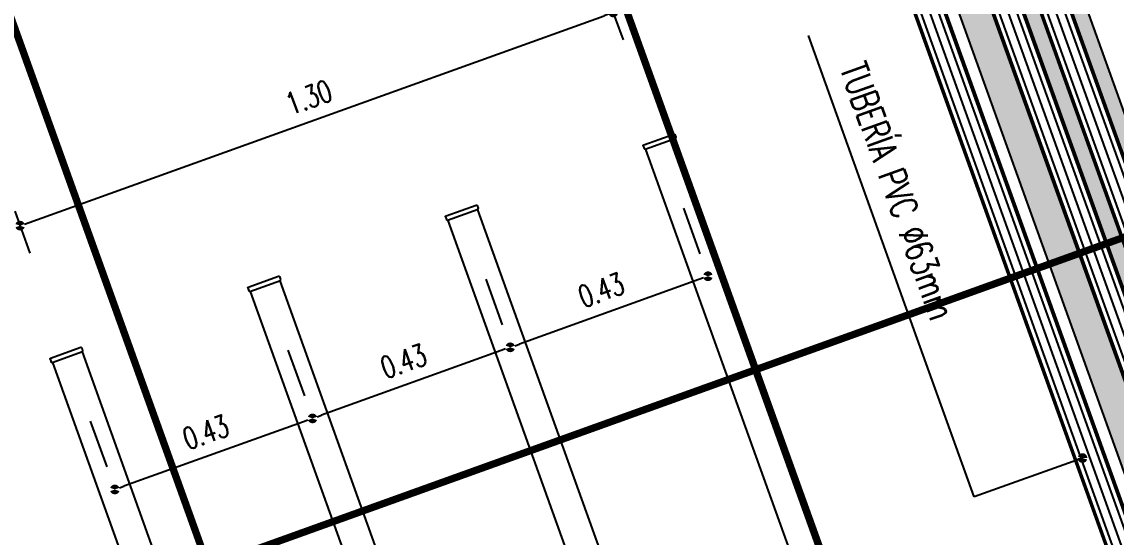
# Model space of a CAD drawing. Header units: millimetres. Extents: x 646993 to 648849, y 9708034 to 9709424.
# Drawn here: x 648235.957 to 648238.211, y 9709070.648 to 9709071.709 of the extents above; entities that cross this region are included whole.
import ezdxf

# ---------------------------------------------------------------- set-up
doc = ezdxf.new("R2010")
doc.units = ezdxf.units.MM
doc.header["$LTSCALE"] = 5
doc.header["$XCLIPFRAME"] = 2
doc.set_wipeout_variables(frame=1)
doc.linetypes.add('DOT', pattern=[6.35, 0, -6.35])
doc.linetypes.add('SLD-Centro', pattern=[19.05, 15.24, -1.27, 1.27, -1.27])
doc.layers.get('Defpoints').update_dxf_attribs({"color": 253})
for name, color, linetype in [('01-Dimensiones', 142, 'Continuous'), ('01-TEXTOS', 4, 'Continuous'), ('EB-Corte', 7, 'Continuous'), ('EB-tuberia', 240, 'Continuous')]:
    doc.layers.add(name, color=color, linetype=linetype)
doc.layers.add('01-HATCH', color=56, linetype='Continuous', lineweight=5)
doc.layers.add('MD_Visible', color=7, linetype='Continuous', lineweight=25)
doc.styles.add('Tex25', font='romans.shx', dxfattribs={"width": 0.8, "height": 0.055})
doc.styles.add('Tex40', font='romans.shx', dxfattribs={"width": 0.7, "height": 0.045})
doc.dimstyles.new('1_25', dxfattribs={"dimtxt": 0.055, "dimasz": 0.02, "dimexe": 0.015, "dimexo": 0, "dimgap": 0.0375, "dimtad": 1, "dimtoh": 1, "dimzin": 1, "dimdsep": 46, "dimtxsty": 'Tex40', "dimblk": 'DOT', "dimcen": 0, "dimdle": 0.0375, "dimclrd": 256, "dimclre": 256, "dimclrt": 4, "dimadec": 0, "dimazin": 1, "dimtfac": 1, "dimtix": 1, "dimtmove": 1, "dimatfit": 0, "dimldrblk": 'DOTSMALL', "dimfxl": 0.0015, "dimtfill": 1, "dimtolj": 1, "dimtzin": 0, "dimlwd": -1, "dimlwe": -1, "dimarcsym": 0})
doc.dimstyles.new('1_40', dxfattribs={"dimtxt": 0.055, "dimasz": 0.02, "dimexe": 0.06, "dimexo": 0, "dimgap": 0.025, "dimtad": 1, "dimzin": 1, "dimdsep": 46, "dimtxsty": 'Tex25', "dimblk": 'DOT', "dimcen": 0, "dimdle": 0.04, "dimclrd": 256, "dimclre": 256, "dimclrt": 7, "dimadec": 0, "dimazin": 0, "dimtfac": 1, "dimtix": 1, "dimtmove": 1, "dimatfit": 3, "dimldrblk": 'DOT', "dimfxl": 1, "dimtfill": 1, "dimtolj": 1, "dimtzin": 0, "dimlwd": -1, "dimlwe": -1, "dimarcsym": 0})
picture_1 = doc.add_image_def('image1.jpg', size_in_pixel=(1920, 925))
picture_2 = doc.add_image_def('image2.ecw', size_in_pixel=(12715, 11262))

# ---------------------------------------------------------------- blocks, each defined once
blk = doc.blocks.new('RB')
at = {"layer": 'MD_Visible'}
for p, q in [((-1.0425, 0.7245), (-1.0425, 0.7905)), ((-1.041, 0.792), (-1.035, 0.792)), ((-1.0325, 0.791), (-1.0335, 0.7916)), ((-1.0325, 0.791), (-1.0325, 0.724)), ((-1.0325, 0.79), (-0.0385, 0.79)), ((-1.041, 0.723), (-1.035, 0.723)), ((-1.0325, 0.724), (-1.0335, 0.7234)), ((-1.0325, 0.725), (-0.0385, 0.725)), ((-1.0425, 0.2916), (-1.0425, 0.3576)), ((-1.041, 0.3591), (-1.035, 0.3591)), ((-1.0325, 0.3581), (-1.0335, 0.3587)), ((-1.0325, 0.3581), (-1.0325, 0.2911)), ((-1.0325, 0.3571), (-0.0385, 0.3571)), ((-1.041, 0.2901), (-1.035, 0.2901)), ((-1.0325, 0.2911), (-1.0335, 0.2905)), ((-1.0325, 0.2921), (-0.0385, 0.2921)), ((-1.0425, -0.1412), (-1.0425, -0.0752)), ((-1.041, -0.0737), (-1.035, -0.0737)), ((-1.0325, -0.0747), (-1.0335, -0.0741)), ((-1.0325, -0.0747), (-1.0325, -0.1417)), ((-1.0325, -0.0757), (-0.0385, -0.0757)), ((-1.041, -0.1427), (-1.035, -0.1427)), ((-1.0325, -0.1417), (-1.0335, -0.1423)), ((-1.0325, -0.1407), (-0.0385, -0.1407)), ((-1.0425, -0.5741), (-1.0425, -0.5081)), ((-1.041, -0.5066), (-1.035, -0.5066)), ((-1.0325, -0.5076), (-1.0335, -0.507)), ((-1.0325, -0.5076), (-1.0325, -0.5746)), ((-1.0325, -0.5086), (-0.0385, -0.5086)), ((-1.041, -0.5756), (-1.035, -0.5756)), ((-1.0325, -0.5746), (-1.0335, -0.5752)), ((-1.0325, -0.5736), (-0.0385, -0.5736))]:
    blk.add_line(p, q, dxfattribs=at)
at = {"layer": 'MD_Visible', "extrusion": (0, 0, -1)}
for centre, radius, start, end in [((1.041, 0.7905), 0.0015, 0, 90), ((1.035, 0.789), 0.003, 90, 120), ((1.041, 0.7245), 0.0015, 270, 0), ((1.035, 0.726), 0.003, 240, 270), ((1.041, 0.3576), 0.0015, 0, 90), ((1.035, 0.3561), 0.003, 90, 120), ((1.041, 0.2916), 0.0015, 270, 0), ((1.035, 0.2931), 0.003, 240, 270), ((1.041, -0.0752), 0.0015, 0, 90), ((1.035, -0.0767), 0.003, 90, 120), ((1.041, -0.1412), 0.0015, 270, 0), ((1.035, -0.1397), 0.003, 240, 270), ((1.041, -0.5081), 0.0015, 0, 90), ((1.035, -0.5096), 0.003, 90, 120), ((1.041, -0.5741), 0.0015, 270, 0), ((1.035, -0.5726), 0.003, 240, 270)]:
    blk.add_arc(centre, radius, start, end, dxfattribs=at)
blk = doc.blocks.new('*U47')
blk.add_wipeout([(0, 0.1104), (15.6713, 0.1104), (15.6713, 0), (0, 0)])
blk.add_wipeout([(0, 0.1104), (15.6713, 0.1104), (15.6713, 0), (0, 0)])
blk.add_wipeout([(0, 0), (0, 0.1104), (15.6713, 0.1104), (15.6713, 0)])
at = {"layer": 'EB-tuberia', "color": 8, "ltscale": 0.01}
for p, q in [((15.6713, 0.1038), (0, 0.1038)), ((15.6713, 0.0854), (0, 0.0855)), ((15.6713, 0.0552), (0, 0.0552)), ((15.6713, 0.025), (0, 0.025)), ((15.6713, 0.0066), (0, 0.0066))]:
    blk.add_line(p, q, dxfattribs=at)
at = {"layer": 'EB-tuberia', "color": 240, "ltscale": 0.01}
blk.add_lwpolyline([(0, 0), (15.6713, 0), (15.6713, 0.1104), (0, 0.1104)], close=True, dxfattribs=at)
blk = doc.blocks.new('*U71')
blk.add_wipeout([(0, 0.1104), (8.8319, 0.1104), (8.8319, 0), (0, 0)])
blk.add_wipeout([(0, 0.1104), (8.8319, 0.1104), (8.8319, 0), (0, 0)])
blk.add_wipeout([(0, 0), (0, 0.1104), (8.8319, 0.1104), (8.8319, 0)])
at = {"layer": 'EB-tuberia', "color": 8, "ltscale": 0.01}
for p, q in [((8.8319, 0.1038), (0, 0.1038)), ((8.8319, 0.0854), (0, 0.0855)), ((8.8319, 0.0552), (0, 0.0552)), ((8.8319, 0.025), (0, 0.025)), ((8.8319, 0.0066), (0, 0.0066))]:
    blk.add_line(p, q, dxfattribs=at)
at = {"layer": 'EB-tuberia', "color": 240, "ltscale": 0.01}
blk.add_lwpolyline([(0, 0), (8.8319, 0), (8.8319, 0.1104), (0, 0.1104)], close=True, dxfattribs=at)
blk = doc.blocks.new('*U70')
blk.add_wipeout([(0, 0.1104), (15.1228, 0.1104), (15.1228, 0), (0, 0)])
blk.add_wipeout([(0, 0.1104), (15.1228, 0.1104), (15.1228, 0), (0, 0)])
blk.add_wipeout([(0, 0), (0, 0.1104), (15.1228, 0.1104), (15.1228, 0)])
at = {"layer": 'EB-tuberia', "color": 8, "ltscale": 0.01}
for p, q in [((15.1228, 0.1038), (0, 0.1038)), ((15.1228, 0.0854), (0, 0.0855)), ((15.1228, 0.0552), (0, 0.0552)), ((15.1228, 0.025), (0, 0.025)), ((15.1228, 0.0066), (0, 0.0066))]:
    blk.add_line(p, q, dxfattribs=at)
at = {"layer": 'EB-tuberia', "color": 240, "ltscale": 0.01}
blk.add_lwpolyline([(0, 0), (15.1228, 0), (15.1228, 0.1104), (0, 0.1104)], close=True, dxfattribs=at)
blk = doc.blocks.new('_Dot')
at = {"color": 0, "linetype": 'ByBlock', "lineweight": -2}
blk.add_line((-0.5, 0), (-1, 0), dxfattribs=at)
at = {"color": 0, "linetype": 'ByBlock', "const_width": 0.5}
blk.add_lwpolyline([(-0.25, 0, 1), (0.25, 0, 1)], format="xyb", close=True, dxfattribs=at)
blk = doc.blocks.new('*U64')
at = {"layer": 'EB-Corte', "color": 251, "linetype": 'SLD-Centro', "ltscale": 0.035, "true_color": 0x636466, "const_width": 0.015}
blk.add_lwpolyline([(-9.9187, 0), (0.561, 0)], dxfattribs=at)
blk = doc.blocks.new('*U65')
at = {"layer": 'EB-Corte', "color": 251, "linetype": 'SLD-Centro', "ltscale": 0.035, "true_color": 0x636466, "const_width": 0.015}
blk.add_lwpolyline([(-9.8942, 0), (0.561, 0)], dxfattribs=at)
blk = doc.blocks.new('*U67')
at = {"layer": 'EB-Corte', "color": 251, "linetype": 'SLD-Centro', "ltscale": 0.035, "true_color": 0x636466, "const_width": 0.015}
blk.add_lwpolyline([(-1.9955, 0), (0.561, 0)], dxfattribs=at)
blk = doc.blocks.new('*U68')
at = {"layer": 'EB-Corte', "color": 251, "linetype": 'SLD-Centro', "ltscale": 0.035, "true_color": 0x636466, "const_width": 0.015}
blk.add_lwpolyline([(-5.5593, 0), (0.561, 0)], dxfattribs=at)
blk = doc.blocks.new('*D134')
at = {"layer": '01-Dimensiones', "linetype": 'DOT', "ltscale": 0.006, "transparency": 16777216}
for p, q in [((8.2898, 7.4707), (8.4991, 7.4707)), ((8.2898, 7.0378), (8.4991, 7.0378))]:
    blk.add_line(p, q, dxfattribs=at)
at = {"layer": '01-Dimensiones', "ltscale": 0.006, "transparency": 16777216}
blk.add_line((8.4391, 7.4507), (8.4391, 7.0578), dxfattribs=at)
at = {"layer": 'Defpoints', "color": 0, "ltscale": 0.006, "transparency": 16777216}
for p in [(8.2898, 7.4707), (8.2898, 7.0378), (8.4391, 7.0378)]:
    blk.add_point(p, dxfattribs=at)
at = {"layer": '01-Dimensiones', "ltscale": 0.006, "transparency": 16777216, "xscale": 0.02, "yscale": 0.02, "zscale": 0.02}
for p, rotation in [((8.4391, 7.4707), 90), ((8.4391, 7.0378), 270)]:
    blk.add_blockref('_Dot', p, dxfattribs=dict(at, rotation=rotation))
at = {"layer": '01-Dimensiones', "color": 7, "ltscale": 0.006, "transparency": 16777216, "insert": (8.3916, 7.2542), "char_height": 0.045, "attachment_point": 5, "rotation": 90, "style": 'Tex40', "bg_fill": 3, "box_fill_scale": 1.1, "bg_fill_color": 256, "bg_fill_true_color": 13158600, "bg_fill_transparency": 0}
blk.add_mtext('\\A1;0.43', dxfattribs=at)
blk = doc.blocks.new('*D135')
at = {"layer": '01-Dimensiones', "linetype": 'DOT', "ltscale": 0.006, "transparency": 16777216}
for p, q in [((8.2898, 7.0378), (8.4991, 7.0378)), ((8.2898, 6.6049), (8.4991, 6.6049))]:
    blk.add_line(p, q, dxfattribs=at)
at = {"layer": '01-Dimensiones', "ltscale": 0.006, "transparency": 16777216}
blk.add_line((8.4391, 7.0178), (8.4391, 6.6249), dxfattribs=at)
at = {"layer": 'Defpoints', "color": 0, "ltscale": 0.006, "transparency": 16777216}
for p in [(8.2898, 7.0378), (8.2898, 6.6049), (8.4391, 6.6049)]:
    blk.add_point(p, dxfattribs=at)
at = {"layer": '01-Dimensiones', "ltscale": 0.006, "transparency": 16777216, "xscale": 0.02, "yscale": 0.02, "zscale": 0.02}
for p, rotation in [((8.4391, 7.0378), 90), ((8.4391, 6.6049), 270)]:
    blk.add_blockref('_Dot', p, dxfattribs=dict(at, rotation=rotation))
at = {"layer": '01-Dimensiones', "color": 7, "ltscale": 0.006, "transparency": 16777216, "insert": (8.3916, 6.8214), "char_height": 0.045, "attachment_point": 5, "rotation": 90, "style": 'Tex40', "bg_fill": 3, "box_fill_scale": 1.1, "bg_fill_color": 256, "bg_fill_true_color": 13158600, "bg_fill_transparency": 0}
blk.add_mtext('\\A1;0.43', dxfattribs=at)
blk = doc.blocks.new('*D136')
at = {"layer": '01-Dimensiones', "linetype": 'DOT', "ltscale": 0.006, "transparency": 16777216}
for p, q in [((8.2898, 6.6049), (8.4991, 6.6049)), ((8.2898, 6.1721), (8.4991, 6.1721))]:
    blk.add_line(p, q, dxfattribs=at)
at = {"layer": '01-Dimensiones', "ltscale": 0.006, "transparency": 16777216}
blk.add_line((8.4391, 6.5849), (8.4391, 6.1921), dxfattribs=at)
at = {"layer": 'Defpoints', "color": 0, "ltscale": 0.006, "transparency": 16777216}
for p in [(8.2898, 6.6049), (8.2898, 6.1721), (8.4391, 6.1721)]:
    blk.add_point(p, dxfattribs=at)
at = {"layer": '01-Dimensiones', "ltscale": 0.006, "transparency": 16777216, "xscale": 0.02, "yscale": 0.02, "zscale": 0.02}
for p, rotation in [((8.4391, 6.6049), 90), ((8.4391, 6.1721), 270)]:
    blk.add_blockref('_Dot', p, dxfattribs=dict(at, rotation=rotation))
at = {"layer": '01-Dimensiones', "color": 7, "ltscale": 0.006, "transparency": 16777216, "insert": (8.3916, 6.3885), "char_height": 0.045, "attachment_point": 5, "rotation": 90, "style": 'Tex40', "bg_fill": 3, "box_fill_scale": 1.1, "bg_fill_color": 256, "bg_fill_true_color": 13158600, "bg_fill_transparency": 0}
blk.add_mtext('\\A1;0.43', dxfattribs=at)
blk = doc.blocks.new('*D108')
at = {"layer": '01-Dimensiones', "linetype": 'DOT', "ltscale": 0.006, "transparency": 16777216}
for p, q in [((495.4434, 188.118), (495.8255, 188.118)), ((495.4434, 186.8194), (495.8255, 186.8194))]:
    blk.add_line(p, q, dxfattribs=at)
at = {"layer": '01-Dimensiones', "ltscale": 0.006, "transparency": 16777216}
blk.add_line((495.7655, 186.8394), (495.7655, 188.098), dxfattribs=at)
at = {"layer": 'Defpoints', "color": 0, "ltscale": 0.006, "transparency": 16777216}
for p in [(495.4434, 188.118), (495.7655, 188.118), (495.4434, 186.8194)]:
    blk.add_point(p, dxfattribs=at)
at = {"layer": '01-Dimensiones', "ltscale": 0.006, "transparency": 16777216, "xscale": 0.02, "yscale": 0.02, "zscale": 0.02}
for p, rotation in [((495.7655, 188.118), 90), ((495.7655, 186.8194), 270)]:
    blk.add_blockref('_Dot', p, dxfattribs=dict(at, rotation=rotation))
at = {"layer": '01-Dimensiones', "color": 7, "ltscale": 0.006, "transparency": 16777216, "insert": (495.718, 187.4687), "char_height": 0.045, "attachment_point": 5, "rotation": 90, "style": 'Tex40', "bg_fill": 3, "box_fill_scale": 1.1, "bg_fill_color": 256, "bg_fill_true_color": 13158600, "bg_fill_transparency": 0}
blk.add_mtext('\\A1;1.30', dxfattribs=at)
blk = doc.blocks.new('A$C322dc3b0')
at = {"layer": '01-HATCH', "lineweight": 0}
h = blk.add_hatch(dxfattribs=at)
h.set_pattern_fill('AR-CONC', color=256, scale=0.001, angle=180, style=0)
h.set_pattern_definition([(230.000002, (-525.49223, -205.29848), (-0.18218467, 0.01593908), [0.01905, -0.20955]), (175.000002, (-525.49223, -205.29848), (0.03524343, -0.191056844), [0.01524, -0.167640584]), (280.451447, (-525.50741, -205.29716), (-0.14694124, -0.17511776), [0.01619001, -0.178090245]), (226.184202, (-525.49223, -205.34928), (-0.27107904, 0.04204232), [0.028575, -0.314325]), (276.63556, (-525.51482, -205.34578), (-0.23740412, -0.24742613), [0.02428502, -0.26713561]), (171.184154, (-525.49223, -205.34928), (-0.23740412, -0.24742613), [0.02285997, -0.25145973]), (201.000002, (-525.51763, -205.33658), (-0.151614395, 0.102265192), [0.01905, -0.20955]), (146.000002, (-525.51763, -205.33658), (-0.06180202, -0.18418797), [0.01524, -0.16764]), (251.451447, (-525.53026, -205.32806), (-0.213416416, -0.08192278), [0.01619001, -0.17808994]), (217.500002, (-525.49223, -205.298484), (-0.0030886, -0.084555039), [0, -0.165608, 0, -0.17018, 0, -0.168275]), (187.500002, (-525.49223, -205.29848), (-0.066819658, -0.100180578), [0, -0.097028, 0, -0.161798, 0, -0.064135]), (147.500002, (-525.43559, -205.298484), (-0.1355905954, 0.0057287385), [0, -0.0635, 0, -0.19812, 0, -0.26289]), (137.500002, (-525.41019, -205.29848), (-0.14812918, -0.025426497), [0, -0.08255, 0, -0.131572, 0, -0.18669])])
h.paths.add_polyline_path([(3.6897, 8.3914), (3.6897, 4.8914), (15.5397, 4.8914), (15.5397, 8.3914)])
h.paths.add_polyline_path([(4.7897, 8.1414), (4.7897, 7.6414), (4.4794, 7.6414), (4.4794, 7.5819), (4.4397, 7.5819), (4.4397, 7.6414), (3.9397, 7.6414), (3.9397, 8.1414), (4.4397, 8.1414), (4.4397, 8.2009), (4.4794, 8.2009), (4.4794, 8.1414)], flags=16)
h.paths.add_polyline_path([(4.4397, 8.1414), (4.4397, 8.1216), (4.4595, 8.1216), (4.4595, 7.6613), (4.4397, 7.6613), (4.4397, 7.6414), (4.2896, 7.6414), (4.2896, 8.1414)], flags=0)
h.paths.add_polyline_path([(12.5397, 5.6081), (12.9897, 5.6081), (12.9897, 5.5081), (12.5397, 5.5081)], flags=0)
h.paths.add_polyline_path([(12.8397, 6.0247), (13.2897, 6.0247), (13.2897, 5.9247), (12.8397, 5.9247)], flags=0)
h.paths.add_polyline_path([(13.5397, 8.1414), (15.2897, 8.1414), (15.2897, 5.1414), (13.5397, 5.1414)], flags=16)
h.paths.add_polyline_path([(4.2065, 5.5047), (4.5496, 5.5047), (4.5496, 5.5797), (4.2065, 5.5797)], flags=8)
h.paths.add_polyline_path([(4.164, 7.6906), (4.5688, 7.6906), (4.5688, 7.7656), (4.164, 7.7656)], flags=8)
h.paths.add_polyline_path([(4.1342, 5.199), (4.5914, 5.199), (4.5914, 5.274), (4.1342, 5.274)], flags=8)
h.paths.add_polyline_path([(14.2021, 5.1929), (14.614, 5.1929), (14.614, 5.2679), (14.2021, 5.2679)], flags=8)
h.paths.add_polyline_path([(7.345, 5.2017), (7.842, 5.2017), (7.842, 5.2693), (7.345, 5.2693)], flags=8)
h.paths.add_polyline_path([(12.715, 5.1837), (13.1757, 5.1837), (13.1757, 5.2682), (12.715, 5.2682)], flags=8)
h.paths.add_polyline_path([(12.5272, 7.2539), (13.2379, 7.2539), (13.2379, 7.3289), (12.5272, 7.3289)], flags=24)
h.paths.add_polyline_path([(4.6051, 6.1513), (4.811, 6.1513), (4.811, 6.2263), (4.6051, 6.2263)], flags=24)
h.paths.add_polyline_path([(10.6862, 6.7891), (11.155, 6.7891), (11.155, 6.8641), (10.6862, 6.8641)], flags=24)
h.paths.add_polyline_path([(11.2223, 5.1748), (11.9052, 5.1748), (11.9052, 5.2348), (11.2223, 5.2348)], flags=8)
h.paths.add_polyline_path([(5.0397, 8.1414), (10.6397, 8.1414), (10.6397, 5.1414), (5.0397, 5.1414)], flags=16)
h.paths.add_polyline_path([(3.9397, 5.1414), (4.7897, 5.1414), (4.7897, 7.3914), (3.9397, 7.3914)], flags=16)
h.paths.add_polyline_path([(12.2897, 8.1414), (10.8897, 8.1414), (10.8897, 5.1414), (12.2897, 5.1414)], flags=16)
h.paths.add_polyline_path([(12.5397, 5.1414), (13.2897, 5.1414), (13.2897, 6.3914), (12.5397, 6.3914)], flags=16)
h.paths.add_polyline_path([(12.5397, 6.6414), (13.2897, 6.6414), (13.2897, 8.1414), (12.5397, 8.1414)], flags=16)
h.paths.add_polyline_path([(11.9397, 6.9914), (11.2397, 6.9914), (11.2397, 6.2914), (11.9397, 6.2914)], flags=0)
h.paths.add_polyline_path([(11.2397, 6.9914), (11.9397, 6.9914), (12.0918, 7.4914), (12.2897, 7.4914), (12.2897, 8.1414), (12.1071, 7.5414), (10.8897, 7.5414), (10.8897, 7.4914), (11.0875, 7.4914)])
h.paths.add_polyline_path([(11.9397, 6.9914), (11.2397, 6.9914), (11.2397, 6.2914), (11.9397, 6.2914)], flags=0)
for points in [[(3.6897, 4.8914), (3.6897, 8.3914), (15.5397, 8.3914), (15.5397, 4.8914)], [(5.0397, 5.1414), (10.6397, 5.1414), (10.6397, 8.1414), (5.0397, 8.1414)]]:
    blk.add_lwpolyline(points, close=True)
for name, p in [('*U65', (15.2961, 7.4979)), ('RB', (9.1822, 6.7132))]:
    blk.add_blockref(name, p)
at = {"xscale": -1, "rotation": 90}
blk.add_blockref('*U68', (8.6535, 1.0821), dxfattribs=at)
at = {"xscale": -1}
blk.add_blockref('*U64', (0.5779, 6.2995), dxfattribs=at)
at = {"xscale": 0.5705444917168114, "yscale": 0.5705444917168114, "zscale": 0.5705444917168114, "rotation": 5.827865095183003e-05}
for name, p in [('*U47', (4.9203, 8.2984)), ('*U70', (5.0324, 8.2053)), ('*U71', (5.4729, 8.0535))]:
    blk.add_blockref(name, p, dxfattribs=at)
at = {"layer": '01-Dimensiones', "ltscale": 0.006}
dim = blk.add_linear_dim(base=(7.8618, 7.4707), p1=(7.5397, 6.1721), p2=(7.5397, 7.4707), angle=90, dimstyle='1_40', override={"dimtxsty": 'Tex40'}, dxfattribs=at)
dim.commit()
dim.dimension.update_dxf_attribs({"geometry": '*D108', "text_midpoint": (7.8143, 6.8214), "insert": (-487.9038, -180.6473)})
at = {"layer": '01-TEXTOS', "annotation_type": 0, "has_hookline": 1, "hookline_direction": 1, "text_width": 0.6252}
blk.add_leader([(9.0525, 8.0703), (9.0525, 7.8331), (8.7054, 7.8331)], dimstyle='1_25', override={"dimgap": 0.0375, "dimtad": 1, "dimldrblk": 'Dot'}, dxfattribs=at)
at = {"layer": '01-TEXTOS', "color": 7, "insert": (8.6844, 7.8706), "char_height": 0.055, "width": 0.707937, "attachment_point": 9, "style": 'Tex40', "bg_fill": 3, "box_fill_scale": 1.1, "bg_fill_color": 256, "bg_fill_true_color": 13158600, "bg_fill_transparency": 0}
blk.add_mtext('\\A1;TUBERÍA PVC %%C63mm', dxfattribs=at)
at = {"rotation": 90}
blk.add_blockref('*U67', (8.6535, 8.6369), dxfattribs=at)
at = {"layer": '01-Dimensiones', "ltscale": 0.006}
dim = blk.add_linear_dim(base=(8.4391, 7.0378), p1=(8.2898, 7.4707), p2=(8.2898, 7.0378), angle=90, dimstyle='1_40', override={"dimtxsty": 'Tex40'}, dxfattribs=at)
dim.commit()
dim.dimension.update_dxf_attribs({"geometry": '*D134', "text_midpoint": (8.3916, 7.2542)})
dim = blk.add_linear_dim(base=(8.4391, 6.6049), p1=(8.2898, 7.0378), p2=(8.2898, 6.6049), angle=90, dimstyle='1_40', override={"dimtxsty": 'Tex40'}, dxfattribs=at)
dim.commit()
dim.dimension.update_dxf_attribs({"geometry": '*D135', "text_midpoint": (8.3916, 6.8214)})
dim = blk.add_linear_dim(base=(8.4391, 6.1721), p1=(8.2898, 6.6049), p2=(8.2898, 6.1721), angle=90, dimstyle='1_40', override={"dimtxsty": 'Tex40'}, dxfattribs=at)
dim.commit()
dim.dimension.update_dxf_attribs({"geometry": '*D136', "text_midpoint": (8.3916, 6.3885)})

msp = doc.modelspace()

# ---------------------------------------------------------------- pictures from other files: only their frames are drawn
image = msp.add_image(picture_1, insert=(646993.0966, 9708530.288), size_in_units=(1855.5953, 893.9717), dxfattribs=dict(fade=50))
image.dxf.flags = 7
image = msp.add_image(picture_2, insert=(647823.3948, 9708681.3021), size_in_units=(875.2561, 775.2367))
image.set_boundary_path([(137.7367, 7886.9289), (1284.785, 10733.9487), (3099.5194, 10473.796), (3279.4486, 11095.645), (4006.6622, 11005.739), (8692.317, 9222.6056), (8944.2668, 8222.4178), (12055.5415, 4873.4234), (10090.5737, 1684.4841), (7313.6038, 2638.1317), (6090.657, 882.9792), (4284.081, 967.6072), (2002.3378, 2453.299), (3226.048, 5547.7923), (776.6223, 6701.9577), (969.512, 7416.5943), (137.7367, 7886.9289)])

# ---------------------------------------------------------------- next in the draw order: block references
at = {"rotation": 289.7679046147402}
msp.add_blockref('A$C322dc3b0', (648227.4858, 9709076.6003), dxfattribs=at)

doc.saveas('drawing.dxf')
